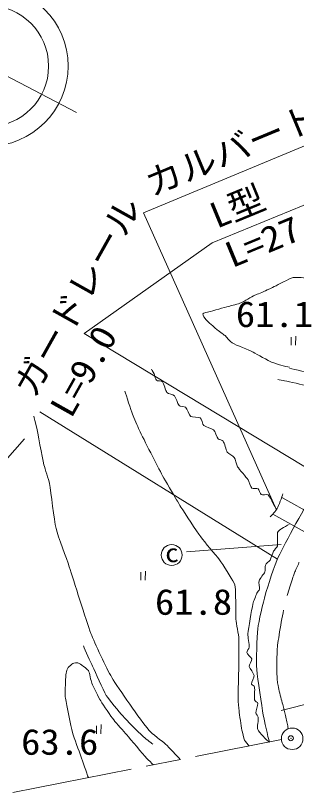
# Model space of a CAD drawing. Units: millimetres on the paper, with parts at other scales. Extents: x 40 to 680, y 20 to 380.
# Drawn here: x 257.8 to 285.7, y 263.5 to 340.8 of the extents above; entities that cross this region are included whole.
import ezdxf
from ezdxf.enums import TextEntityAlignment as Align

# ---------------------------------------------------------------- set-up
doc = ezdxf.new("R2010")
doc.units = ezdxf.units.MM
doc.header["$PDMODE"] = 32
doc.header["$PDSIZE"] = 0.5
doc.linetypes.add('CHAIN', pattern=[18.5, 12, -1.5, 3.5, -1.5])
for name, color, linetype, lineweight in [('M-BGD', 7, 'Continuous', 13), ('M-BGD-OTRS1', 7, 'Continuous', 13), ('M-BMK', 2, 'CHAIN', 13), ('M-BMK-SRVR', 3, 'Continuous', 13), ('M-STR-HTXT', 7, 'Continuous', 13)]:
    doc.layers.add(name, color=color, linetype=linetype, lineweight=lineweight)
doc.styles.add('ＭＳ ゴシック', font='')
doc.styles.get('ＭＳ ゴシック').set_extended_font_data('MS Gothic')

msp = doc.modelspace()

# ---------------------------------------------------------------- linework, layer by layer
at = {"layer": 'M-BGD'}
for p, q in [((285.189, 308.776), (285.216, 307.975)), ((285.657, 308.898), (285.63, 307.989)), ((270.226, 285.382), (270.253, 284.581)), ((270.694, 285.504), (270.667, 284.595)), ((265.819, 270.099), (265.846, 269.299)), ((266.287, 270.221), (266.26, 269.312))]:
    msp.add_line(p, q, dxfattribs=at)
msp.add_circle((285.302, 268.81), 1.07, dxfattribs=at)
for points, knots in [([(283.879, 304.571), (284.012, 304.548), (284.411, 304.471), (284.543, 304.443), (285, 304.347), (286.365, 304.044), (286.821, 303.949), (287.218, 303.866), (288.406, 303.606), (288.807, 303.554), (289.006, 303.528), (289.612, 303.527), (289.809, 303.564), (290.076, 303.613), (290.861, 303.859), (291.104, 303.981), (292.105, 304.488), (295.086, 306.064), (296.011, 306.699), (296.373, 306.948), (297.213, 307.986), (297.46, 308.348), (297.628, 308.594), (297.941, 309.438), (298.068, 309.707), (298.315, 310.236), (299.121, 311.793), (299.331, 312.338), (299.39, 312.491), (299.396, 312.991), (299.397, 313.155), (299.405, 313.909), (299.393, 316.171), (299.378, 316.925), (299.374, 317.173), (299.328, 317.914), (299.302, 318.16)], [0, 0, 0, 0, 1, 1, 1, 2, 2, 2, 3, 3, 3, 4, 4, 4, 5, 5, 5, 6, 6, 6, 7, 7, 7, 8, 8, 8, 9, 9, 9, 10, 10, 10, 11, 11, 11, 12, 12, 12, 12]), ([(285.034, 305.785), (284.679, 305.843), (283.637, 306.139), (283.305, 306.277), (282.91, 306.441), (281.802, 307.1), (281.417, 307.287), (281.006, 307.488), (279.723, 307.986), (279.329, 308.218), (279.156, 308.321), (278.776, 308.804), (278.625, 308.936), (278.464, 309.076), (277.937, 309.438), (277.774, 309.575), (277.555, 309.758), (276.905, 310.321), (276.717, 310.536), (276.632, 310.633), (276.381, 310.991), (276.425, 311.112), (276.466, 311.225), (276.879, 311.269), (276.995, 311.302), (277.391, 311.417), (278.585, 311.741), (278.983, 311.852), (279.227, 311.92), (279.97, 312.099), (280.204, 312.198), (280.494, 312.32), (281.305, 312.812), (281.588, 312.951), (281.792, 313.051), (282.431, 313.299), (282.639, 313.392), (282.818, 313.471), (283.345, 313.728), (283.521, 313.812), (283.896, 313.991), (284.988, 314.619), (285.394, 314.708), (285.7, 314.775), (286.671, 314.695), (286.955, 314.561), (287.169, 314.461), (287.532, 313.814), (287.681, 313.631), (287.789, 313.497), (288.14, 313.119), (288.24, 312.979), (288.54, 312.559), (289.373, 311.252), (289.677, 310.834), (289.84, 310.61), (290.43, 310.012), (290.571, 309.773), (290.724, 309.514), (290.998, 308.648), (291.129, 308.377), (291.285, 308.055), (291.825, 307.124), (292.004, 306.813), (292.167, 306.532), (292.862, 305.742), (292.842, 305.417), (292.829, 305.214), (292.082, 305.121), (291.892, 305.045), (291.672, 304.957), (291.03, 304.576), (290.794, 304.598), (289.628, 304.709), (286.167, 305.37), (285.042, 305.696)], [0, 0, 0, 0, 1, 1, 1, 2, 2, 2, 3, 3, 3, 4, 4, 4, 5, 5, 5, 6, 6, 6, 7, 7, 7, 8, 8, 8, 9, 9, 9, 10, 10, 10, 11, 11, 11, 12, 12, 12, 13, 13, 13, 14, 14, 14, 15, 15, 15, 16, 16, 16, 17, 17, 17, 18, 18, 18, 19, 19, 19, 20, 20, 20, 21, 21, 21, 22, 22, 22, 23, 23, 23, 24, 24, 24, 25, 25, 25, 25]), ([(283.033, 268.477), (282.886, 269.009), (282.524, 270.626), (282.43, 271.17), (282.273, 272.072), (281.839, 274.785), (281.781, 275.698), (281.729, 276.509), (281.788, 278.953), (281.879, 279.76), (281.956, 280.443), (282.431, 282.453), (282.62, 283.113), (282.84, 283.884), (283.581, 286.177), (283.921, 286.903), (284.56, 288.268), (286.783, 292.21), (287.501, 293.535), (287.701, 293.903), (288.257, 295.037), (288.511, 295.37), (289.427, 296.571), (292.285, 300.093), (293.331, 301.181), (294.171, 302.054), (296.931, 304.433), (297.91, 305.146), (298.77, 305.772), (301.524, 307.401), (302.49, 307.845), (303.492, 308.307), (306.633, 309.38), (307.702, 309.651), (308.77, 309.922), (312.04, 310.456), (313.138, 310.545), (314.162, 310.628), (317.253, 310.607), (318.276, 310.507), (319.847, 310.354), (324.524, 309.573), (326.076, 309.279), (327.192, 309.067), (330.499, 308.239), (331.604, 307.976), (333.497, 307.524), (339.168, 306.152), (341.061, 305.705), (343.055, 305.233), (349.043, 303.839), (351.039, 303.378), (353.406, 302.83), (360.514, 301.216), (362.878, 300.66), (365.101, 300.137), (371.753, 298.508), (373.973, 297.979), (376.362, 297.41), (383.536, 295.739), (385.924, 295.168), (386.712, 294.98), (389.064, 294.368), (389.852, 294.182), (390.073, 294.129), (390.743, 293.954), (390.969, 293.977), (391.273, 294.008), (392.139, 294.327), (392.421, 294.442), (392.677, 294.547), (393.374, 295.063), (393.65, 295.075), (394.157, 295.098), (395.651, 294.729), (396.144, 294.61), (397.473, 294.289), (401.428, 293.213), (402.753, 292.879), (403.711, 292.636), (406.598, 291.968), (407.556, 291.724), (408.132, 291.577), (409.843, 291.06), (410.422, 290.924), (412.475, 290.443), (418.653, 289.087), (420.714, 288.641), (422.52, 288.25), (427.946, 287.109), (429.757, 286.738), (431.459, 286.39), (436.576, 285.391), (438.279, 285.044), (440.308, 284.63), (446.391, 283.361), (448.417, 282.933), (450.441, 282.506), (456.502, 281.18), (458.529, 280.77), (459.776, 280.518), (463.539, 279.884), (464.784, 279.623), (465.234, 279.529), (466.656, 279.305), (466.999, 278.998), (467.364, 278.671), (467.637, 277.097), (467.989, 276.757), (468.317, 276.44), (469.678, 276.054), (470.126, 275.975), (472.381, 275.573), (479.196, 274.683), (481.463, 274.359), (481.781, 274.313), (482.732, 274.143), (483.053, 274.124), (484.073, 274.065), (487.14, 273.928), (488.161, 273.968), (489.136, 274.006), (492.054, 274.316), (493.009, 274.515), (494.183, 274.76), (497.649, 275.754), (498.768, 276.183), (499.318, 276.394), (500.872, 277.286), (501.296, 277.695), (501.642, 278.029), (502.295, 279.342), (502.495, 279.78), (502.709, 280.248), (503.143, 281.735), (503.355, 282.203), (503.448, 282.408), (503.817, 282.995), (504.007, 283.116), (504.877, 283.668), (507.654, 285.036), (508.567, 285.513), (509.239, 285.864), (511.238, 286.949), (511.929, 287.259), (512.217, 287.389), (513.126, 287.711), (513.441, 287.702), (514.102, 287.684), (516.053, 287.271), (516.699, 287.129), (517.003, 287.062), (517.873, 286.668), (518.184, 286.66), (518.501, 286.652), (519.43, 286.926), (519.722, 287.051), (520.691, 287.465), (523.537, 288.846), (524.465, 289.344), (525.78, 290.051), (529.69, 292.239), (530.928, 293.071), (532.093, 293.854), (535.411, 296.458), (536.453, 297.397), (537.366, 298.219), (539.847, 300.948), (540.675, 301.854), (541.348, 302.59), (543.319, 304.842), (543.959, 305.607)], [0, 0, 0, 0, 1, 1, 1, 2, 2, 2, 3, 3, 3, 4, 4, 4, 5, 5, 5, 6, 6, 6, 7, 7, 7, 8, 8, 8, 9, 9, 9, 10, 10, 10, 11, 11, 11, 12, 12, 12, 13, 13, 13, 14, 14, 14, 15, 15, 15, 16, 16, 16, 17, 17, 17, 18, 18, 18, 19, 19, 19, 20, 20, 20, 21, 21, 21, 22, 22, 22, 23, 23, 23, 24, 24, 24, 25, 25, 25, 26, 26, 26, 27, 27, 27, 28, 28, 28, 29, 29, 29, 30, 30, 30, 31, 31, 31, 32, 32, 32, 33, 33, 33, 34, 34, 34, 35, 35, 35, 36, 36, 36, 37, 37, 37, 38, 38, 38, 39, 39, 39, 40, 40, 40, 41, 41, 41, 42, 42, 42, 43, 43, 43, 44, 44, 44, 45, 45, 45, 46, 46, 46, 47, 47, 47, 48, 48, 48, 49, 49, 49, 50, 50, 50, 51, 51, 51, 52, 52, 52, 53, 53, 53, 54, 54, 54, 55, 55, 55, 56, 56, 56, 57, 57, 57, 57]), ([(271.319, 305.586), (271.385, 305.477), (271.56, 305.138), (271.609, 305.021), (271.653, 304.919), (271.702, 304.565), (271.786, 304.492), (271.88, 304.411), (272.307, 304.441), (272.389, 304.347), (272.541, 304.171), (272.691, 303.451), (272.843, 303.275), (272.949, 303.152), (273.479, 303.075), (273.59, 302.956), (273.736, 302.799), (273.896, 302.141), (274.044, 301.986), (274.136, 301.889), (274.591, 301.894), (274.689, 301.803), (274.842, 301.66), (275.041, 301.017), (275.211, 300.894), (275.362, 300.784), (275.98, 300.858), (276.134, 300.751), (276.275, 300.653), (276.392, 300.099), (276.52, 299.985), (276.677, 299.846), (277.324, 299.707), (277.477, 299.564), (277.626, 299.425), (277.806, 298.81), (277.938, 298.655), (278.008, 298.573), (278.372, 298.533), (278.433, 298.445), (278.568, 298.251), (278.714, 297.534), (278.847, 297.339), (278.944, 297.196), (279.44, 296.965), (279.539, 296.823), (279.652, 296.662), (279.755, 296.062), (279.858, 295.894), (280.035, 295.606), (280.728, 294.858), (280.916, 294.578), (281.018, 294.427), (281.16, 293.871), (281.296, 293.75), (281.388, 293.669), (281.806, 293.772), (281.907, 293.703), (282.016, 293.628), (282.107, 293.19), (282.219, 293.119), (282.334, 293.047), (282.791, 293.163), (282.897, 293.079), (283.072, 292.941), (283.368, 292.324), (283.474, 292.129), (283.528, 292.029), (283.654, 291.75), (283.721, 291.586)], [0, 0, 0, 0, 1, 1, 1, 2, 2, 2, 3, 3, 3, 4, 4, 4, 5, 5, 5, 6, 6, 6, 7, 7, 7, 8, 8, 8, 9, 9, 9, 10, 10, 10, 11, 11, 11, 12, 12, 12, 13, 13, 13, 14, 14, 14, 15, 15, 15, 16, 16, 16, 17, 17, 17, 18, 18, 18, 19, 19, 19, 20, 20, 20, 21, 21, 21, 22, 22, 22, 23, 23, 23, 23]), ([(281.034, 268.088), (280.916, 268.179), (280.631, 268.537), (280.569, 268.673), (280.482, 268.863), (280.342, 269.478), (280.303, 269.684), (280.23, 270.064), (280.057, 271.214), (280.01, 271.598), (279.982, 271.834), (279.932, 272.544), (279.931, 272.782), (279.927, 273.415), (279.975, 275.313), (279.984, 275.946), (279.986, 276.085), (279.983, 276.499), (279.984, 276.638), (279.986, 277.061), (280.026, 278.33), (279.997, 278.752), (279.97, 279.146), (279.732, 280.312), (279.705, 280.707), (279.665, 281.266), (279.692, 282.952), (279.665, 283.512), (279.657, 283.671), (279.604, 284.155), (279.532, 284.297), (279.281, 284.786), (278.391, 286.178), (278.069, 286.624), (277.725, 287.1), (276.555, 288.423), (276.208, 288.897), (275.786, 289.472), (274.614, 291.264), (274.226, 291.863), (274.133, 292.006), (273.887, 292.459), (273.801, 292.607), (273.523, 293.084), (272.665, 294.501), (272.405, 294.987), (271.92, 295.894), (270.525, 298.644), (270.075, 299.568), (269.928, 299.869), (269.539, 300.793), (269.423, 301.106), (269.253, 301.565), (268.783, 302.957), (268.641, 303.425)], [0, 0, 0, 0, 1, 1, 1, 2, 2, 2, 3, 3, 3, 4, 4, 4, 5, 5, 5, 6, 6, 6, 7, 7, 7, 8, 8, 8, 9, 9, 9, 10, 10, 10, 11, 11, 11, 12, 12, 12, 13, 13, 13, 14, 14, 14, 15, 15, 15, 16, 16, 16, 17, 17, 17, 18, 18, 18, 18]), ([(274.169, 266.747), (273.893, 267.066), (273.014, 267.979), (272.706, 268.267), (272.387, 268.565), (271.308, 269.332), (271.034, 269.672), (270.231, 270.671), (268.012, 273.817), (267.354, 274.917), (266.856, 275.749), (265.622, 278.39), (265.275, 279.295), (264.774, 280.598), (263.562, 284.611), (263.122, 285.936), (262.869, 286.698), (261.994, 288.949), (261.808, 289.73), (261.598, 290.613), (261.321, 293.327), (261.152, 294.218), (261.079, 294.599), (260.691, 295.701), (260.604, 296.079), (260.422, 296.874), (259.975, 299.283), (259.807, 300.082), (259.772, 300.252), (259.64, 300.756), (259.589, 300.921)], [0, 0, 0, 0, 1, 1, 1, 2, 2, 2, 3, 3, 3, 4, 4, 4, 5, 5, 5, 6, 6, 6, 7, 7, 7, 8, 8, 8, 9, 9, 9, 10, 10, 10, 10]), ([(283.046, 268.488), (282.748, 268.652), (282.03, 269.427), (281.889, 269.738), (281.789, 269.958), (281.958, 270.707), (281.929, 270.948), (281.917, 271.047), (281.693, 271.286), (281.69, 271.386), (281.684, 271.579), (281.909, 272.138), (281.889, 272.33), (281.879, 272.426), (281.576, 272.582), (281.557, 272.676), (281.505, 272.929), (281.604, 273.712), (281.557, 273.966), (281.542, 274.045), (281.268, 274.164), (281.264, 274.245), (281.256, 274.427), (281.527, 274.942), (281.504, 275.123), (281.478, 275.32), (281.065, 275.804), (281.038, 276), (281.016, 276.158), (281.306, 276.602), (281.278, 276.758), (281.249, 276.917), (280.818, 277.239), (280.786, 277.396), (280.762, 277.512), (281.031, 277.811), (281.038, 277.928), (281.053, 278.193), (280.87, 278.981), (280.892, 279.245), (280.942, 279.847), (281.266, 281.633), (281.397, 282.223), (281.448, 282.45), (281.701, 283.102), (281.796, 283.314), (281.832, 283.394), (282.034, 283.586), (282.049, 283.673), (282.078, 283.843), (281.958, 284.372), (282.009, 284.537), (282.072, 284.74), (282.514, 285.23), (282.594, 285.428), (282.644, 285.551), (282.581, 285.97), (282.634, 286.093), (282.688, 286.219), (283.03, 286.479), (283.099, 286.598), (283.195, 286.763), (283.356, 287.319), (283.445, 287.489), (283.504, 287.601), (283.803, 287.87), (283.831, 287.994), (283.889, 288.259), (283.789, 289.088), (283.857, 289.35), (283.886, 289.461), (284.188, 289.671), (284.283, 289.736), (284.418, 289.829), (284.85, 290.069), (285.001, 290.135)], [0, 0, 0, 0, 1, 1, 1, 2, 2, 2, 3, 3, 3, 4, 4, 4, 5, 5, 5, 6, 6, 6, 7, 7, 7, 8, 8, 8, 9, 9, 9, 10, 10, 10, 11, 11, 11, 12, 12, 12, 13, 13, 13, 14, 14, 14, 15, 15, 15, 16, 16, 16, 17, 17, 17, 18, 18, 18, 19, 19, 19, 20, 20, 20, 21, 21, 21, 22, 22, 22, 23, 23, 23, 24, 24, 24, 25, 25, 25, 25]), ([(264.525, 278.062), (264.704, 277.654), (265.254, 276.436), (265.441, 276.032), (265.71, 275.449), (266.474, 273.677), (266.807, 273.129), (267.08, 272.681), (268.101, 271.475), (268.45, 271.084), (268.823, 270.666), (270.004, 269.471), (270.412, 269.088), (270.606, 268.906), (271.231, 268.409), (271.452, 268.262)], [0, 0, 0, 0, 1, 1, 1, 2, 2, 2, 3, 3, 3, 4, 4, 4, 5, 5, 5, 5]), ([(265.019, 264.94), (264.871, 265.366), (264.427, 266.642), (264.278, 267.068), (264.114, 267.538), (263.584, 268.939), (263.455, 269.42), (263.275, 270.098), (262.863, 272.161), (262.737, 272.851), (262.714, 272.979), (262.707, 273.372), (262.711, 273.502), (262.72, 273.872), (262.757, 274.984), (262.804, 275.351), (262.818, 275.467), (262.949, 275.8), (263.016, 275.896), (263.088, 275.997), (263.37, 276.254), (263.482, 276.308), (263.573, 276.352), (263.895, 276.404), (263.987, 276.361), (264.221, 276.252), (264.879, 275.804), (265.024, 275.59), (265.169, 275.378), (265.26, 274.591), (265.357, 274.353), (265.506, 273.984), (266.043, 272.914), (266.247, 272.572), (266.483, 272.178), (267.27, 271.047), (267.551, 270.683), (267.79, 270.373), (268.586, 269.505), (268.84, 269.208), (269.24, 268.74), (270.414, 267.315), (270.825, 266.856), (270.948, 266.719), (271.356, 266.343), (271.503, 266.231)], [0, 0, 0, 0, 1, 1, 1, 2, 2, 2, 3, 3, 3, 4, 4, 4, 5, 5, 5, 6, 6, 6, 7, 7, 7, 8, 8, 8, 9, 9, 9, 10, 10, 10, 11, 11, 11, 12, 12, 12, 13, 13, 13, 14, 14, 14, 15, 15, 15, 15])]:
    msp.add_open_spline(points, degree=3, knots=knots, dxfattribs=at)
msp.add_point((285.168, 268.866), dxfattribs=at)
at = {"layer": 'M-BGD-OTRS1'}
for p, q in [((284.263, 292.832), (293.071, 287.896)), ((283.382, 291.171), (292.172, 286.211))]:
    msp.add_line(p, q, dxfattribs=at)
msp.add_open_spline([(283.114, 290.901), (283.282, 291.033), (283.704, 291.53), (283.807, 291.718), (283.96, 291.996), (284.304, 292.89), (284.377, 293.199)], degree=3, knots=[0, 0, 0, 0, 1, 1, 1, 2, 2, 2, 2], dxfattribs=at)
at = {"layer": 'M-BMK'}
msp.add_line((257.516, 263.467), (284.235, 268.73), dxfattribs=at)
msp.add_open_spline([(284.926, 269.79), (284.835, 270.199), (284.556, 271.424), (284.461, 271.832), (284.336, 272.366), (283.881, 273.955), (283.825, 274.501), (283.754, 275.186), (283.768, 277.258), (283.834, 277.943), (283.918, 278.816), (284.381, 281.409), (284.575, 282.264), (284.708, 282.852), (285.26, 284.576), (285.467, 285.142), (285.603, 285.512), (286.094, 286.591), (286.284, 286.937), (286.693, 287.681), (288.008, 289.861), (288.454, 290.583), (288.815, 291.166), (289.92, 292.904), (290.32, 293.461), (290.696, 293.985), (291.894, 295.506), (292.327, 295.984), (292.863, 296.577), (294.555, 298.28), (295.156, 298.806), (295.846, 299.411), (298.035, 301.083), (298.773, 301.628), (299.262, 301.989), (300.769, 303.02), (301.29, 303.334), (301.866, 303.682), (303.642, 304.652), (304.253, 304.935), (304.706, 305.146), (306.128, 305.629), (306.599, 305.795), (307.056, 305.957), (308.425, 306.447), (308.892, 306.577), (309.266, 306.682), (310.416, 306.882), (310.795, 306.968), (311.219, 307.065), (312.478, 307.413), (312.906, 307.489), (313.235, 307.549), (314.239, 307.627), (314.574, 307.646), (315.324, 307.689), (317.575, 307.794), (318.326, 307.802), (318.968, 307.809), (320.892, 307.768), (321.532, 307.724), (322.171, 307.68), (324.08, 307.465), (324.712, 307.359), (325.755, 307.184), (328.868, 306.557), (329.898, 306.317), (331.589, 305.921), (336.632, 304.605), (338.316, 304.18), (340.525, 303.622), (347.15, 301.946), (349.362, 301.399), (351.175, 300.95), (354.478, 300.14), (358.048, 299.266)], degree=3, knots=[0, 0, 0, 0, 1, 1, 1, 2, 2, 2, 3, 3, 3, 4, 4, 4, 5, 5, 5, 6, 6, 6, 7, 7, 7, 8, 8, 8, 9, 9, 9, 10, 10, 10, 11, 11, 11, 12, 12, 12, 13, 13, 13, 14, 14, 14, 15, 15, 15, 16, 16, 16, 17, 17, 17, 18, 18, 18, 19, 19, 19, 20, 20, 20, 21, 21, 21, 22, 22, 22, 23, 23, 23, 24, 24, 24, 25, 25, 25, 25], dxfattribs=at)
at = {"layer": 'M-BMK-SRVR'}
msp.add_line((245.971, 340.499), (263.855, 331.144), dxfattribs=at)
for centre, radius in [((255.025, 335.767), 7.984), ((255.035, 335.76), 6.032)]:
    msp.add_circle(centre, radius, dxfattribs=at)
at = {"layer": 'M-STR-HTXT'}
for p, q in [((283.826, 286.699), (260.204, 301.349)), ((284.2, 288.144), (274.795, 287.404)), ((284.197, 271.633), (303.42, 276.466))]:
    msp.add_line(p, q, dxfattribs=at)
for points in [[(283.732, 291.593), (270.492, 321.155), (320.424, 341.928)], [(288.217, 294.884), (264.6, 309.147), (277.355, 318.174), (303.223, 328.805)], [(232.663, 314.474), (252.619, 291.832), (258.673, 298.675)]]:
    msp.add_lwpolyline(points, dxfattribs=at)
msp.add_circle((273.314, 287.098), 1.039, dxfattribs=at)

# ---------------------------------------------------------------- texts
at = {"layer": 'M-BGD', "style": 'ＭＳ ゴシック', "width": 1.1}
for s, p in [('61.1', (279.698, 309.02)), ('61.8', (271.647, 280.382)), ('63.6', (258.331, 266.449))]:
    msp.add_text(s, height=2.566, dxfattribs=at).set_placement(p, align=Align.BOTTOM_LEFT)
at = {"layer": 'M-STR-HTXT', "style": 'ＭＳ ゴシック'}
for s, rotation, width, p in [('カルバート L=10.0 W=2.0 H=20', 22.535, 1.05, (295.324, 331.865)), ('L型', 22.44, 1.05, (280.639, 319.901)), ('ガードレール', 60.717, 1.05, (265.695, 311.856)), ('L=27.0', 22.44, 1.1, (284.927, 317.128)), ('L=9.0', 60.717, 1.1, (266.328, 304.398))]:
    msp.add_text(s, height=2.566, rotation=rotation, dxfattribs=dict(at, width=width)).set_placement(p, align=Align.BOTTOM_CENTER)
at = {"layer": 'M-STR-HTXT', "style": 'ＭＳ ゴシック', "width": 1.1}
msp.add_text('c', height=1.833, rotation=2.289, dxfattribs=at).set_placement((273.331, 287.302), align=Align.MIDDLE_CENTER)

doc.saveas('drawing.dxf')
